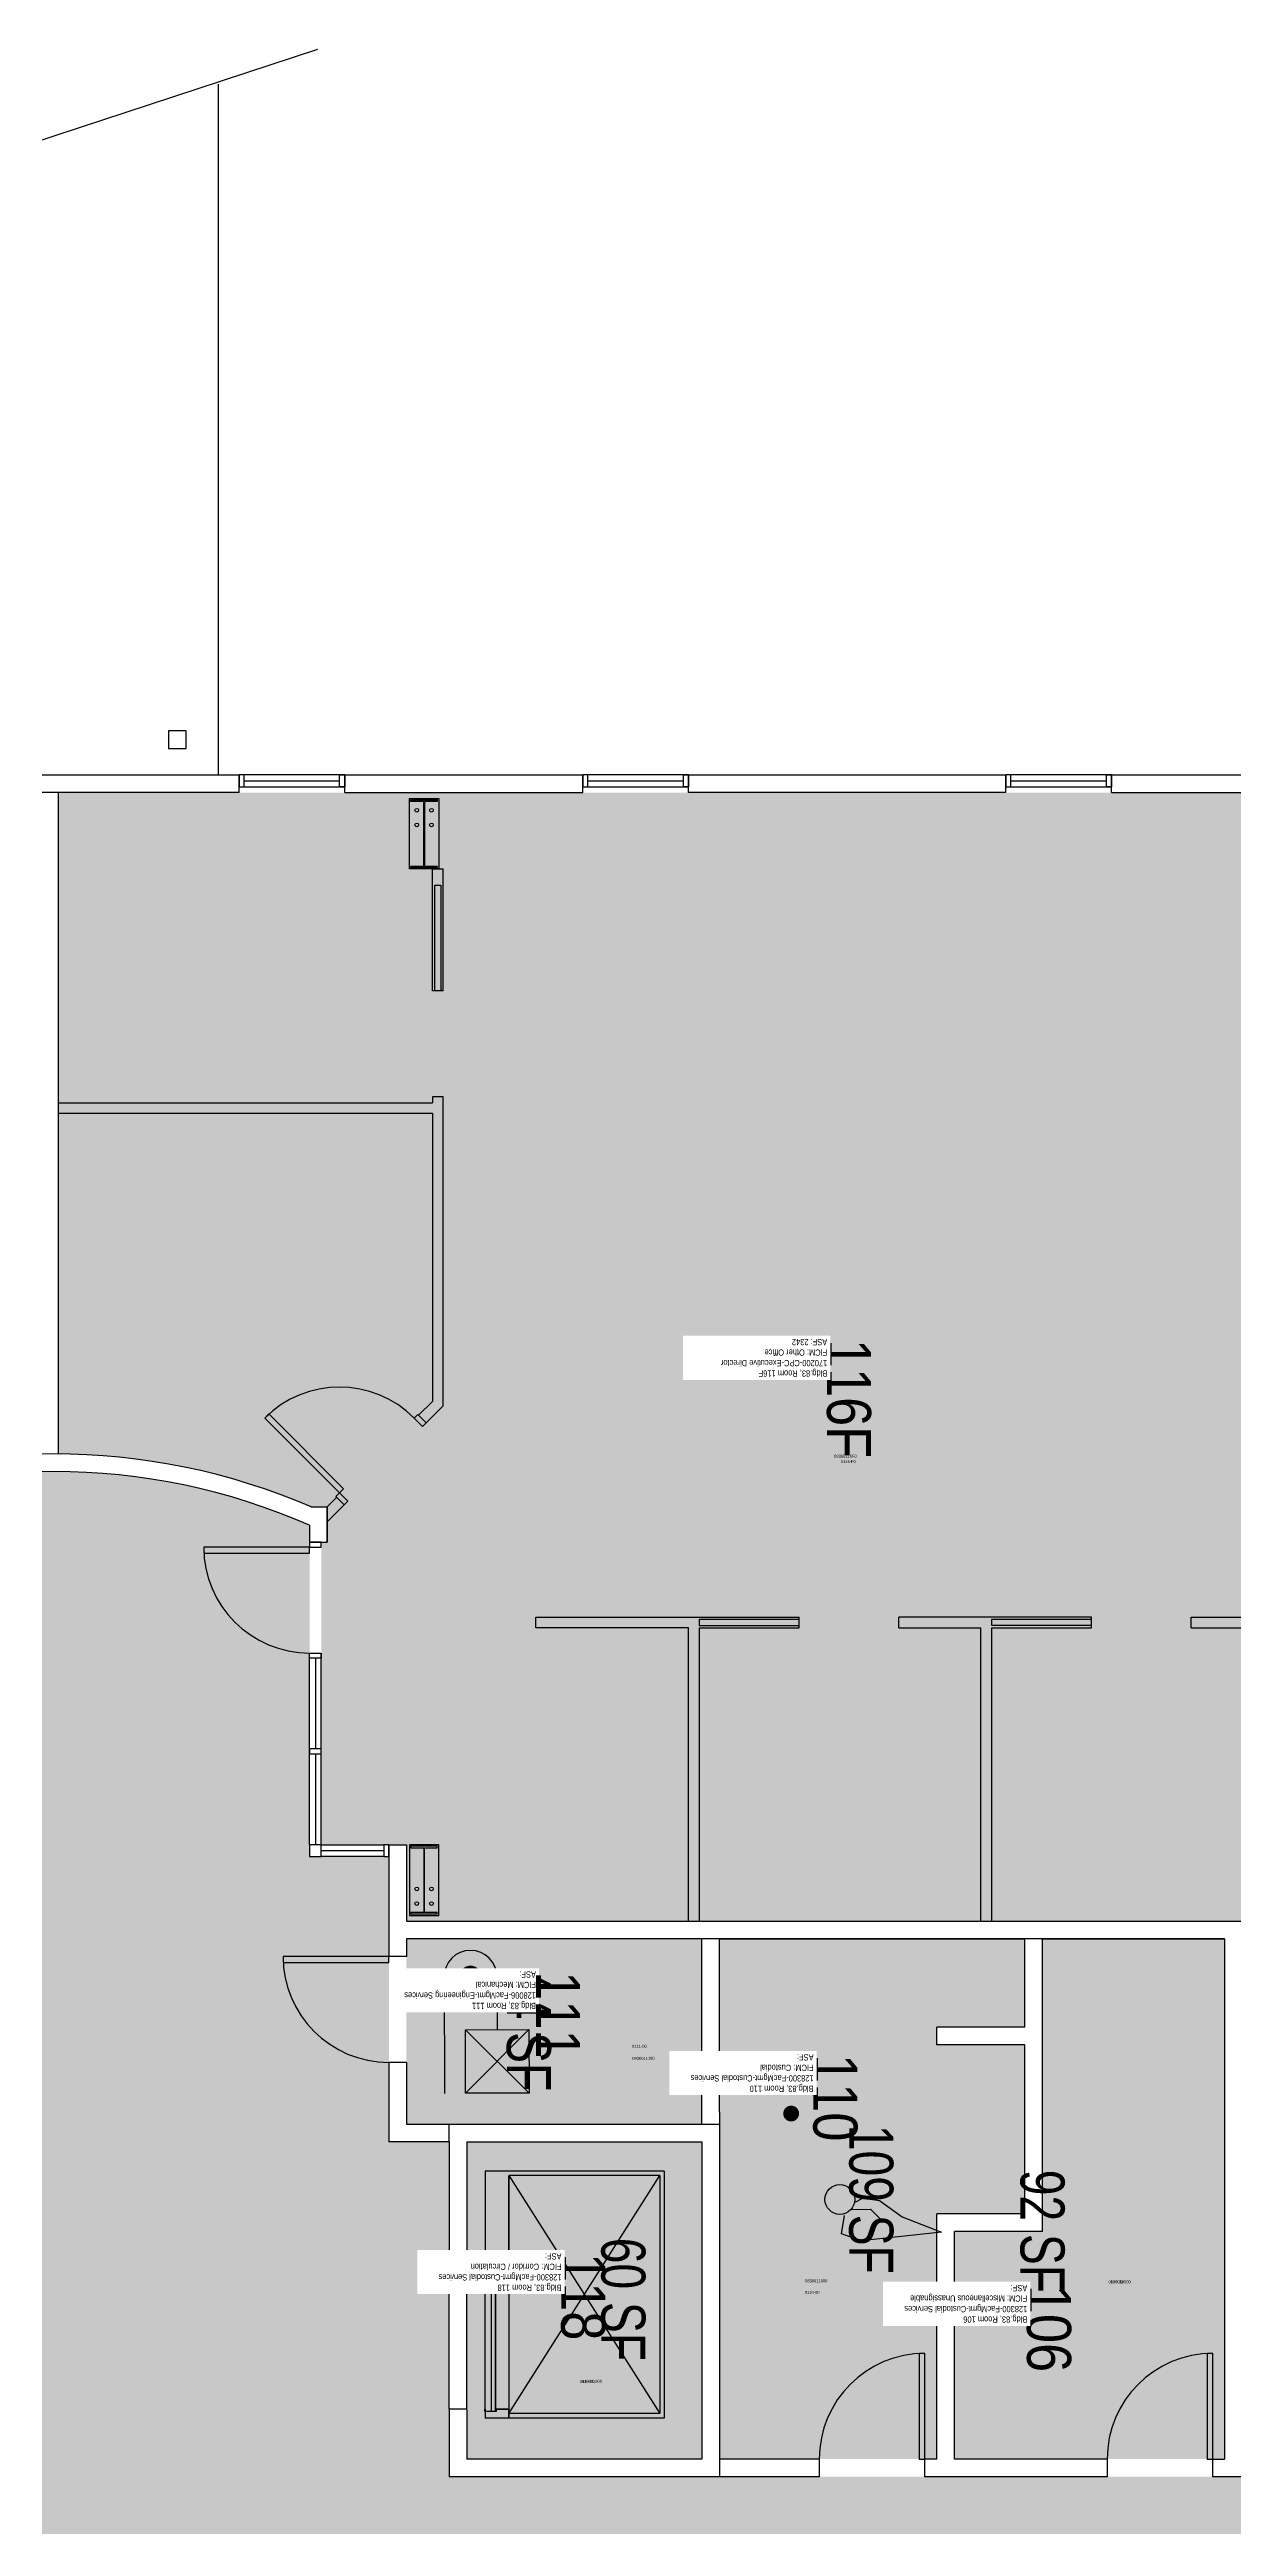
# Model space of a CAD drawing. Header units: inches. Extents: x 69173377 to 69175838, y 27696061 to 27697676.
# Drawn here: x 69174800 to 69175203, y 27696833 to 27697676 of the extents above; entities that cross this region are included whole.
import ezdxf
from ezdxf.enums import TextEntityAlignment as Align

# ---------------------------------------------------------------- set-up
doc = ezdxf.new("R2010")
doc.units = ezdxf.units.IN
doc.header["$LTSCALE"] = 0.5
doc.header["$MEASUREMENT"] = 0
doc.linetypes.add('DASHED2', pattern=[0.375, 0.25, -0.125])
for name, color, linetype in [('A-DOOR', 2, 'Continuous'), ('A-FLOR', 3, 'Continuous'), ('A-GLAZ', 1, 'Continuous'), ('A-IDEN-ICON', 4, 'Continuous'), ('A-IDEN-RNUM', 7, 'Continuous'), ('A-IDEN-SNUM', 4, 'Continuous'), ('A-IDEN-VNUM', 4, 'Continuous'), ('A-SITE', 3, 'Continuous'), ('A-WALL', 5, 'Continuous'), ('AREA-TEXT', 3, 'Continuous'), ('Rooms-Category-Color', 7, 'Continuous'), ('Rooms-College-Color', 7, 'Continuous'), ('Rooms-Department-Color', 7, 'Continuous'), ('Rooms-Division-Color', 7, 'Continuous'), ('Rooms-Information', 7, 'Continuous')]:
    doc.layers.add(name, color=color, linetype=linetype)
doc.styles.add('CP_AREA', font='arial.ttf', dxfattribs={"height": 15})
doc.styles.add('CP_ROOMSNUMBER', font='arial.ttf', dxfattribs={"height": 1})
doc.styles.add('CP_ROOMVNUMBER', font='arial.ttf', dxfattribs={"width": 0.85, "height": 0.075})

# ---------------------------------------------------------------- blocks, each defined once
blk = doc.blocks.new('CPELEV')
for p, q in [((-0.035, 0.03), (-0.035, -0.08)), ((0.015, 0.03), (0.015, -0.02)), ((0.045, -0.08), (-0.015, -0.02)), ((-0.015, -0.08), (0.045, -0.02)), ((-0.015, -0.02), (0.045, -0.02)), ((-0.015, -0.08), (-0.015, -0.02)), ((0.045, -0.02), (0.045, -0.08)), ((0.045, -0.08), (-0.015, -0.08))]:
    blk.add_line(p, q)
at = {"const_width": 0.0106}
blk.add_lwpolyline([(-0.0153, 0.03, 1), (-0.0047, 0.03, 1)], format="xyb", close=True, dxfattribs=at)
blk.add_arc((-0.01, 0.03), 0.025, 0, 180)
blk = doc.blocks.new('CPCUST')
for p, q in [((0.0171, -0.0639), (0.02, -0.0466)), ((0.0262, -0.0408), (0.0446, -0.0406)), ((0.0297, -0.0341), (0.0376, -0.0302)), ((0.0376, -0.0302), (0.0533, -0.0324)), ((0.0446, -0.0406), (0.0543, -0.0505)), ((0.0533, -0.0324), (0.0745, -0.0479)), ((0.0358, -0.0705), (0.0171, -0.0639)), ((0.1117, -0.0625), (0.0358, -0.0705)), ((0.0745, -0.0479), (0.1117, -0.0625))]:
    blk.add_line(p, q)
at = {"const_width": 0.015}
blk.add_lwpolyline([(-0.03, 0.05), (0.01, -0.0193)], dxfattribs=at)
at = {"const_width": 0.0075}
blk.add_lwpolyline([(-0.0332, 0.0481, 1), (-0.0268, 0.0519, 1)], format="xyb", close=True, dxfattribs=at)
blk.add_circle((0.0158, -0.0313), 0.0141)

msp = doc.modelspace()

# ---------------------------------------------------------------- hatches: boundary and pattern name
at = {"layer": 'Rooms-Category-Color', "true_color": 0xfa9ba3}
h = msp.add_hatch(color=241, dxfattribs=at)
edge = h.paths.add_edge_path()
edge.add_arc((69174801.78, 27696975.84), 222, 66.76855, 89.61286)
edge.add_line((69174803.28, 27697197.84), (69174803.28, 27697422.84))
edge.add_line((69174803.28, 27697422.84), (69175467.78, 27697422.84))
edge.add_line((69175467.78, 27697422.84), (69175467.78, 27697403.34))
edge.add_line((69175467.78, 27697403.34), (69175489.28, 27697403.34))
edge.add_line((69175489.28, 27697403.34), (69175489.28, 27697389.34))
edge.add_line((69175489.28, 27697389.34), (69175515.78, 27697389.34))
edge.add_line((69175515.78, 27697389.34), (69175515.78, 27697320.84))
edge.add_line((69175515.78, 27697320.84), (69175797.78, 27697320.84))
edge.add_line((69175797.78, 27697320.84), (69175797.78, 27697038.84))
edge.add_line((69175797.78, 27697038.84), (69174921.78, 27697038.84))
edge.add_line((69174921.78, 27697038.84), (69174921.78, 27697064.84))
edge.add_line((69174921.78, 27697064.84), (69174892.78, 27697064.84))
edge.add_line((69174892.78, 27697064.84), (69174892.78, 27697167.84))
edge.add_line((69174892.78, 27697167.84), (69174894.78, 27697167.84))
edge.add_line((69174894.78, 27697167.84), (69174894.78, 27697179.84))
edge.add_line((69174894.78, 27697179.84), (69174889.35, 27697179.84))
at = {"layer": 'Rooms-Category-Color', "true_color": 0xadadad}
h = msp.add_hatch(color=253, dxfattribs=at)
edge = h.paths.add_edge_path()
edge.add_line((69174852.78, 27696267.84), (69174849.78, 27696267.84))
edge.add_line((69174849.78, 27696267.84), (69174849.78, 27696266.47))
edge.add_line((69174849.78, 27696266.47), (69174717.78, 27696266.47))
edge.add_line((69174717.78, 27696266.47), (69174717.78, 27696267.84))
edge.add_line((69174717.78, 27696267.84), (69174714.78, 27696267.84))
edge.add_line((69174714.78, 27696267.84), (69174714.78, 27696397.84))
edge.add_line((69174714.78, 27696397.84), (69174678.78, 27696397.84))
edge.add_line((69174678.78, 27696397.84), (69174678.78, 27696538.84))
edge.add_line((69174678.78, 27696538.84), (69174651.78, 27696538.84))
edge.add_line((69174651.78, 27696538.84), (69174651.78, 27696564.84))
edge.add_line((69174651.78, 27696564.84), (69174633.78, 27696564.84))
edge.add_line((69174633.78, 27696564.84), (69174633.78, 27696706.84))
edge.add_line((69174633.78, 27696706.84), (69174645.78, 27696706.84))
edge.add_line((69174645.78, 27696706.84), (69174645.78, 27696742.84))
edge.add_line((69174645.78, 27696742.84), (69174633.78, 27696742.84))
edge.add_line((69174633.78, 27696742.84), (69174633.78, 27696842.84))
edge.add_line((69174633.78, 27696842.84), (69174645.78, 27696842.84))
edge.add_line((69174645.78, 27696842.84), (69174645.78, 27696878.84))
edge.add_line((69174645.78, 27696878.84), (69174633.78, 27696878.84))
edge.add_line((69174633.78, 27696878.84), (69174633.78, 27697032.84))
edge.add_line((69174633.78, 27697032.84), (69174651.78, 27697032.84))
edge.add_line((69174651.78, 27697032.84), (69174651.78, 27697060.84))
edge.add_line((69174651.78, 27697060.84), (69174714.78, 27697060.84))
edge.add_line((69174714.78, 27697060.84), (69174714.78, 27697173.55))
edge.add_arc((69174801.78, 27696975.84), 216, 66.24805, 113.75195, ccw=False)
edge.add_line((69174888.78, 27697173.55), (69174888.78, 27697060.84))
edge.add_line((69174888.78, 27697060.84), (69174915.78, 27697060.84))
edge.add_line((69174915.78, 27697060.84), (69174915.78, 27696963.84))
edge.add_line((69174915.78, 27696963.84), (69174936.28, 27696963.84))
edge.add_line((69174936.28, 27696963.84), (69174936.28, 27696849.84))
edge.add_line((69174936.28, 27696849.84), (69175375.78, 27696849.84))
edge.add_line((69175375.78, 27696849.84), (69175375.78, 27696886.84))
edge.add_line((69175375.78, 27696886.84), (69175509.78, 27696886.84))
edge.add_line((69175509.78, 27696886.84), (69175509.78, 27696746.84))
edge.add_line((69175509.78, 27696746.84), (69175375.78, 27696746.84))
edge.add_line((69175375.78, 27696746.84), (69175375.78, 27696783.84))
edge.add_line((69175375.78, 27696783.84), (69175200.78, 27696783.84))
edge.add_line((69175200.78, 27696783.84), (69175200.78, 27696763.84))
edge.add_line((69175200.78, 27696763.84), (69175144.78, 27696763.84))
edge.add_line((69175144.78, 27696763.84), (69175144.78, 27696783.84))
edge.add_line((69175144.78, 27696783.84), (69174915.78, 27696783.84))
edge.add_line((69174915.78, 27696783.84), (69174915.78, 27696538.84))
edge.add_line((69174915.78, 27696538.84), (69174888.78, 27696538.84))
edge.add_line((69174888.78, 27696538.84), (69174888.78, 27696397.84))
edge.add_line((69174888.78, 27696397.84), (69174852.78, 27696397.84))
edge.add_line((69174852.78, 27696397.84), (69174852.78, 27696267.84))
for points in [[(69175022.28, 27697032.84), (69174921.78, 27697032.84), (69174921.78, 27697026.84), (69174921.78, 27696990.84), (69174921.78, 27696969.84), (69175022.28, 27696969.84)], [(69175028.28, 27696855.84), (69175062.28, 27696855.84), (69175062.28, 27696855.84), (69175098.28, 27696855.84), (69175102.28, 27696855.84), (69175102.28, 27696939.34), (69175132.28, 27696939.34), (69175132.28, 27696996.84), (69175102.28, 27696996.84), (69175102.28, 27697002.84), (69175132.28, 27697002.84), (69175132.28, 27697032.84), (69175028.28, 27697032.84), (69175028.28, 27696973.84)], [(69175200.28, 27697032.84), (69175138.28, 27697032.84), (69175138.28, 27696933.34), (69175108.28, 27696933.34), (69175108.28, 27696855.84), (69175160.28, 27696855.84), (69175160.28, 27696855.84), (69175196.28, 27696855.84), (69175200.28, 27696855.84)], [(69175022.28, 27696963.84), (69174942.28, 27696963.84), (69174942.28, 27696915.03), (69174942.28, 27696872.65), (69174942.28, 27696855.84), (69175022.28, 27696855.84)]]:
    msp.add_hatch(color=253, dxfattribs=at).paths.add_polyline_path(points)
at = {"layer": 'Rooms-College-Color', "true_color": 0xadadad}
h = msp.add_hatch(color=253, dxfattribs=at)
edge = h.paths.add_edge_path()
edge.add_arc((69174801.78, 27696975.84), 222, 66.76855, 89.61286)
edge.add_line((69174803.28, 27697197.84), (69174803.28, 27697422.84))
edge.add_line((69174803.28, 27697422.84), (69175467.78, 27697422.84))
edge.add_line((69175467.78, 27697422.84), (69175467.78, 27697403.34))
edge.add_line((69175467.78, 27697403.34), (69175489.28, 27697403.34))
edge.add_line((69175489.28, 27697403.34), (69175489.28, 27697389.34))
edge.add_line((69175489.28, 27697389.34), (69175515.78, 27697389.34))
edge.add_line((69175515.78, 27697389.34), (69175515.78, 27697320.84))
edge.add_line((69175515.78, 27697320.84), (69175797.78, 27697320.84))
edge.add_line((69175797.78, 27697320.84), (69175797.78, 27697038.84))
edge.add_line((69175797.78, 27697038.84), (69174921.78, 27697038.84))
edge.add_line((69174921.78, 27697038.84), (69174921.78, 27697064.84))
edge.add_line((69174921.78, 27697064.84), (69174892.78, 27697064.84))
edge.add_line((69174892.78, 27697064.84), (69174892.78, 27697167.84))
edge.add_line((69174892.78, 27697167.84), (69174894.78, 27697167.84))
edge.add_line((69174894.78, 27697167.84), (69174894.78, 27697179.84))
edge.add_line((69174894.78, 27697179.84), (69174889.35, 27697179.84))
h = msp.add_hatch(color=253, dxfattribs=at)
edge = h.paths.add_edge_path()
edge.add_line((69174852.78, 27696267.84), (69174849.78, 27696267.84))
edge.add_line((69174849.78, 27696267.84), (69174849.78, 27696266.47))
edge.add_line((69174849.78, 27696266.47), (69174717.78, 27696266.47))
edge.add_line((69174717.78, 27696266.47), (69174717.78, 27696267.84))
edge.add_line((69174717.78, 27696267.84), (69174714.78, 27696267.84))
edge.add_line((69174714.78, 27696267.84), (69174714.78, 27696397.84))
edge.add_line((69174714.78, 27696397.84), (69174678.78, 27696397.84))
edge.add_line((69174678.78, 27696397.84), (69174678.78, 27696538.84))
edge.add_line((69174678.78, 27696538.84), (69174651.78, 27696538.84))
edge.add_line((69174651.78, 27696538.84), (69174651.78, 27696564.84))
edge.add_line((69174651.78, 27696564.84), (69174633.78, 27696564.84))
edge.add_line((69174633.78, 27696564.84), (69174633.78, 27696706.84))
edge.add_line((69174633.78, 27696706.84), (69174645.78, 27696706.84))
edge.add_line((69174645.78, 27696706.84), (69174645.78, 27696742.84))
edge.add_line((69174645.78, 27696742.84), (69174633.78, 27696742.84))
edge.add_line((69174633.78, 27696742.84), (69174633.78, 27696842.84))
edge.add_line((69174633.78, 27696842.84), (69174645.78, 27696842.84))
edge.add_line((69174645.78, 27696842.84), (69174645.78, 27696878.84))
edge.add_line((69174645.78, 27696878.84), (69174633.78, 27696878.84))
edge.add_line((69174633.78, 27696878.84), (69174633.78, 27697032.84))
edge.add_line((69174633.78, 27697032.84), (69174651.78, 27697032.84))
edge.add_line((69174651.78, 27697032.84), (69174651.78, 27697060.84))
edge.add_line((69174651.78, 27697060.84), (69174714.78, 27697060.84))
edge.add_line((69174714.78, 27697060.84), (69174714.78, 27697173.55))
edge.add_arc((69174801.78, 27696975.84), 216, 66.24805, 113.75195, ccw=False)
edge.add_line((69174888.78, 27697173.55), (69174888.78, 27697060.84))
edge.add_line((69174888.78, 27697060.84), (69174915.78, 27697060.84))
edge.add_line((69174915.78, 27697060.84), (69174915.78, 27696963.84))
edge.add_line((69174915.78, 27696963.84), (69174936.28, 27696963.84))
edge.add_line((69174936.28, 27696963.84), (69174936.28, 27696849.84))
edge.add_line((69174936.28, 27696849.84), (69175375.78, 27696849.84))
edge.add_line((69175375.78, 27696849.84), (69175375.78, 27696886.84))
edge.add_line((69175375.78, 27696886.84), (69175509.78, 27696886.84))
edge.add_line((69175509.78, 27696886.84), (69175509.78, 27696746.84))
edge.add_line((69175509.78, 27696746.84), (69175375.78, 27696746.84))
edge.add_line((69175375.78, 27696746.84), (69175375.78, 27696783.84))
edge.add_line((69175375.78, 27696783.84), (69175200.78, 27696783.84))
edge.add_line((69175200.78, 27696783.84), (69175200.78, 27696763.84))
edge.add_line((69175200.78, 27696763.84), (69175144.78, 27696763.84))
edge.add_line((69175144.78, 27696763.84), (69175144.78, 27696783.84))
edge.add_line((69175144.78, 27696783.84), (69174915.78, 27696783.84))
edge.add_line((69174915.78, 27696783.84), (69174915.78, 27696538.84))
edge.add_line((69174915.78, 27696538.84), (69174888.78, 27696538.84))
edge.add_line((69174888.78, 27696538.84), (69174888.78, 27696397.84))
edge.add_line((69174888.78, 27696397.84), (69174852.78, 27696397.84))
edge.add_line((69174852.78, 27696397.84), (69174852.78, 27696267.84))
for points in [[(69175022.28, 27697032.84), (69174921.78, 27697032.84), (69174921.78, 27697026.84), (69174921.78, 27696990.84), (69174921.78, 27696969.84), (69175022.28, 27696969.84)], [(69175028.28, 27696855.84), (69175062.28, 27696855.84), (69175062.28, 27696855.84), (69175098.28, 27696855.84), (69175102.28, 27696855.84), (69175102.28, 27696939.34), (69175132.28, 27696939.34), (69175132.28, 27696996.84), (69175102.28, 27696996.84), (69175102.28, 27697002.84), (69175132.28, 27697002.84), (69175132.28, 27697032.84), (69175028.28, 27697032.84), (69175028.28, 27696973.84)], [(69175200.28, 27697032.84), (69175138.28, 27697032.84), (69175138.28, 27696933.34), (69175108.28, 27696933.34), (69175108.28, 27696855.84), (69175160.28, 27696855.84), (69175160.28, 27696855.84), (69175196.28, 27696855.84), (69175200.28, 27696855.84)], [(69175022.28, 27696963.84), (69174942.28, 27696963.84), (69174942.28, 27696915.03), (69174942.28, 27696872.65), (69174942.28, 27696855.84), (69175022.28, 27696855.84)]]:
    msp.add_hatch(color=253, dxfattribs=at).paths.add_polyline_path(points)
at = {"layer": 'Rooms-Department-Color', "true_color": 0x80bc67}
h = msp.add_hatch(color=83, dxfattribs=at)
edge = h.paths.add_edge_path()
edge.add_arc((69174801.78, 27696975.84), 222, 66.76855, 89.61286)
edge.add_line((69174803.28, 27697197.84), (69174803.28, 27697422.84))
edge.add_line((69174803.28, 27697422.84), (69175467.78, 27697422.84))
edge.add_line((69175467.78, 27697422.84), (69175467.78, 27697403.34))
edge.add_line((69175467.78, 27697403.34), (69175489.28, 27697403.34))
edge.add_line((69175489.28, 27697403.34), (69175489.28, 27697389.34))
edge.add_line((69175489.28, 27697389.34), (69175515.78, 27697389.34))
edge.add_line((69175515.78, 27697389.34), (69175515.78, 27697320.84))
edge.add_line((69175515.78, 27697320.84), (69175797.78, 27697320.84))
edge.add_line((69175797.78, 27697320.84), (69175797.78, 27697038.84))
edge.add_line((69175797.78, 27697038.84), (69174921.78, 27697038.84))
edge.add_line((69174921.78, 27697038.84), (69174921.78, 27697064.84))
edge.add_line((69174921.78, 27697064.84), (69174892.78, 27697064.84))
edge.add_line((69174892.78, 27697064.84), (69174892.78, 27697167.84))
edge.add_line((69174892.78, 27697167.84), (69174894.78, 27697167.84))
edge.add_line((69174894.78, 27697167.84), (69174894.78, 27697179.84))
edge.add_line((69174894.78, 27697179.84), (69174889.35, 27697179.84))
at = {"layer": 'Rooms-Department-Color', "true_color": 0xacacac}
h = msp.add_hatch(color=253, dxfattribs=at)
edge = h.paths.add_edge_path()
edge.add_line((69174852.78, 27696267.84), (69174849.78, 27696267.84))
edge.add_line((69174849.78, 27696267.84), (69174849.78, 27696266.47))
edge.add_line((69174849.78, 27696266.47), (69174717.78, 27696266.47))
edge.add_line((69174717.78, 27696266.47), (69174717.78, 27696267.84))
edge.add_line((69174717.78, 27696267.84), (69174714.78, 27696267.84))
edge.add_line((69174714.78, 27696267.84), (69174714.78, 27696397.84))
edge.add_line((69174714.78, 27696397.84), (69174678.78, 27696397.84))
edge.add_line((69174678.78, 27696397.84), (69174678.78, 27696538.84))
edge.add_line((69174678.78, 27696538.84), (69174651.78, 27696538.84))
edge.add_line((69174651.78, 27696538.84), (69174651.78, 27696564.84))
edge.add_line((69174651.78, 27696564.84), (69174633.78, 27696564.84))
edge.add_line((69174633.78, 27696564.84), (69174633.78, 27696706.84))
edge.add_line((69174633.78, 27696706.84), (69174645.78, 27696706.84))
edge.add_line((69174645.78, 27696706.84), (69174645.78, 27696742.84))
edge.add_line((69174645.78, 27696742.84), (69174633.78, 27696742.84))
edge.add_line((69174633.78, 27696742.84), (69174633.78, 27696842.84))
edge.add_line((69174633.78, 27696842.84), (69174645.78, 27696842.84))
edge.add_line((69174645.78, 27696842.84), (69174645.78, 27696878.84))
edge.add_line((69174645.78, 27696878.84), (69174633.78, 27696878.84))
edge.add_line((69174633.78, 27696878.84), (69174633.78, 27697032.84))
edge.add_line((69174633.78, 27697032.84), (69174651.78, 27697032.84))
edge.add_line((69174651.78, 27697032.84), (69174651.78, 27697060.84))
edge.add_line((69174651.78, 27697060.84), (69174714.78, 27697060.84))
edge.add_line((69174714.78, 27697060.84), (69174714.78, 27697173.55))
edge.add_arc((69174801.78, 27696975.84), 216, 66.24805, 113.75195, ccw=False)
edge.add_line((69174888.78, 27697173.55), (69174888.78, 27697060.84))
edge.add_line((69174888.78, 27697060.84), (69174915.78, 27697060.84))
edge.add_line((69174915.78, 27697060.84), (69174915.78, 27696963.84))
edge.add_line((69174915.78, 27696963.84), (69174936.28, 27696963.84))
edge.add_line((69174936.28, 27696963.84), (69174936.28, 27696849.84))
edge.add_line((69174936.28, 27696849.84), (69175375.78, 27696849.84))
edge.add_line((69175375.78, 27696849.84), (69175375.78, 27696886.84))
edge.add_line((69175375.78, 27696886.84), (69175509.78, 27696886.84))
edge.add_line((69175509.78, 27696886.84), (69175509.78, 27696746.84))
edge.add_line((69175509.78, 27696746.84), (69175375.78, 27696746.84))
edge.add_line((69175375.78, 27696746.84), (69175375.78, 27696783.84))
edge.add_line((69175375.78, 27696783.84), (69175200.78, 27696783.84))
edge.add_line((69175200.78, 27696783.84), (69175200.78, 27696763.84))
edge.add_line((69175200.78, 27696763.84), (69175144.78, 27696763.84))
edge.add_line((69175144.78, 27696763.84), (69175144.78, 27696783.84))
edge.add_line((69175144.78, 27696783.84), (69174915.78, 27696783.84))
edge.add_line((69174915.78, 27696783.84), (69174915.78, 27696538.84))
edge.add_line((69174915.78, 27696538.84), (69174888.78, 27696538.84))
edge.add_line((69174888.78, 27696538.84), (69174888.78, 27696397.84))
edge.add_line((69174888.78, 27696397.84), (69174852.78, 27696397.84))
edge.add_line((69174852.78, 27696397.84), (69174852.78, 27696267.84))
for points in [[(69175022.28, 27697032.84), (69174921.78, 27697032.84), (69174921.78, 27697026.84), (69174921.78, 27696990.84), (69174921.78, 27696969.84), (69175022.28, 27696969.84)], [(69175028.28, 27696855.84), (69175062.28, 27696855.84), (69175062.28, 27696855.84), (69175098.28, 27696855.84), (69175102.28, 27696855.84), (69175102.28, 27696939.34), (69175132.28, 27696939.34), (69175132.28, 27696996.84), (69175102.28, 27696996.84), (69175102.28, 27697002.84), (69175132.28, 27697002.84), (69175132.28, 27697032.84), (69175028.28, 27697032.84), (69175028.28, 27696973.84)], [(69175200.28, 27697032.84), (69175138.28, 27697032.84), (69175138.28, 27696933.34), (69175108.28, 27696933.34), (69175108.28, 27696855.84), (69175160.28, 27696855.84), (69175160.28, 27696855.84), (69175196.28, 27696855.84), (69175200.28, 27696855.84)], [(69175022.28, 27696963.84), (69174942.28, 27696963.84), (69174942.28, 27696915.03), (69174942.28, 27696872.65), (69174942.28, 27696855.84), (69175022.28, 27696855.84)]]:
    msp.add_hatch(color=253, dxfattribs=at).paths.add_polyline_path(points)
at = {"layer": 'Rooms-Division-Color', "true_color": 0x80bc67}
h = msp.add_hatch(color=83, dxfattribs=at)
edge = h.paths.add_edge_path()
edge.add_arc((69174801.78, 27696975.84), 222, 66.76855, 89.61286)
edge.add_line((69174803.28, 27697197.84), (69174803.28, 27697422.84))
edge.add_line((69174803.28, 27697422.84), (69175467.78, 27697422.84))
edge.add_line((69175467.78, 27697422.84), (69175467.78, 27697403.34))
edge.add_line((69175467.78, 27697403.34), (69175489.28, 27697403.34))
edge.add_line((69175489.28, 27697403.34), (69175489.28, 27697389.34))
edge.add_line((69175489.28, 27697389.34), (69175515.78, 27697389.34))
edge.add_line((69175515.78, 27697389.34), (69175515.78, 27697320.84))
edge.add_line((69175515.78, 27697320.84), (69175797.78, 27697320.84))
edge.add_line((69175797.78, 27697320.84), (69175797.78, 27697038.84))
edge.add_line((69175797.78, 27697038.84), (69174921.78, 27697038.84))
edge.add_line((69174921.78, 27697038.84), (69174921.78, 27697064.84))
edge.add_line((69174921.78, 27697064.84), (69174892.78, 27697064.84))
edge.add_line((69174892.78, 27697064.84), (69174892.78, 27697167.84))
edge.add_line((69174892.78, 27697167.84), (69174894.78, 27697167.84))
edge.add_line((69174894.78, 27697167.84), (69174894.78, 27697179.84))
edge.add_line((69174894.78, 27697179.84), (69174889.35, 27697179.84))
at = {"layer": 'Rooms-Division-Color', "true_color": 0xadadad}
h = msp.add_hatch(color=253, dxfattribs=at)
edge = h.paths.add_edge_path()
edge.add_line((69174852.78, 27696267.84), (69174849.78, 27696267.84))
edge.add_line((69174849.78, 27696267.84), (69174849.78, 27696266.47))
edge.add_line((69174849.78, 27696266.47), (69174717.78, 27696266.47))
edge.add_line((69174717.78, 27696266.47), (69174717.78, 27696267.84))
edge.add_line((69174717.78, 27696267.84), (69174714.78, 27696267.84))
edge.add_line((69174714.78, 27696267.84), (69174714.78, 27696397.84))
edge.add_line((69174714.78, 27696397.84), (69174678.78, 27696397.84))
edge.add_line((69174678.78, 27696397.84), (69174678.78, 27696538.84))
edge.add_line((69174678.78, 27696538.84), (69174651.78, 27696538.84))
edge.add_line((69174651.78, 27696538.84), (69174651.78, 27696564.84))
edge.add_line((69174651.78, 27696564.84), (69174633.78, 27696564.84))
edge.add_line((69174633.78, 27696564.84), (69174633.78, 27696706.84))
edge.add_line((69174633.78, 27696706.84), (69174645.78, 27696706.84))
edge.add_line((69174645.78, 27696706.84), (69174645.78, 27696742.84))
edge.add_line((69174645.78, 27696742.84), (69174633.78, 27696742.84))
edge.add_line((69174633.78, 27696742.84), (69174633.78, 27696842.84))
edge.add_line((69174633.78, 27696842.84), (69174645.78, 27696842.84))
edge.add_line((69174645.78, 27696842.84), (69174645.78, 27696878.84))
edge.add_line((69174645.78, 27696878.84), (69174633.78, 27696878.84))
edge.add_line((69174633.78, 27696878.84), (69174633.78, 27697032.84))
edge.add_line((69174633.78, 27697032.84), (69174651.78, 27697032.84))
edge.add_line((69174651.78, 27697032.84), (69174651.78, 27697060.84))
edge.add_line((69174651.78, 27697060.84), (69174714.78, 27697060.84))
edge.add_line((69174714.78, 27697060.84), (69174714.78, 27697173.55))
edge.add_arc((69174801.78, 27696975.84), 216, 66.24805, 113.75195, ccw=False)
edge.add_line((69174888.78, 27697173.55), (69174888.78, 27697060.84))
edge.add_line((69174888.78, 27697060.84), (69174915.78, 27697060.84))
edge.add_line((69174915.78, 27697060.84), (69174915.78, 27696963.84))
edge.add_line((69174915.78, 27696963.84), (69174936.28, 27696963.84))
edge.add_line((69174936.28, 27696963.84), (69174936.28, 27696849.84))
edge.add_line((69174936.28, 27696849.84), (69175375.78, 27696849.84))
edge.add_line((69175375.78, 27696849.84), (69175375.78, 27696886.84))
edge.add_line((69175375.78, 27696886.84), (69175509.78, 27696886.84))
edge.add_line((69175509.78, 27696886.84), (69175509.78, 27696746.84))
edge.add_line((69175509.78, 27696746.84), (69175375.78, 27696746.84))
edge.add_line((69175375.78, 27696746.84), (69175375.78, 27696783.84))
edge.add_line((69175375.78, 27696783.84), (69175200.78, 27696783.84))
edge.add_line((69175200.78, 27696783.84), (69175200.78, 27696763.84))
edge.add_line((69175200.78, 27696763.84), (69175144.78, 27696763.84))
edge.add_line((69175144.78, 27696763.84), (69175144.78, 27696783.84))
edge.add_line((69175144.78, 27696783.84), (69174915.78, 27696783.84))
edge.add_line((69174915.78, 27696783.84), (69174915.78, 27696538.84))
edge.add_line((69174915.78, 27696538.84), (69174888.78, 27696538.84))
edge.add_line((69174888.78, 27696538.84), (69174888.78, 27696397.84))
edge.add_line((69174888.78, 27696397.84), (69174852.78, 27696397.84))
edge.add_line((69174852.78, 27696397.84), (69174852.78, 27696267.84))
for points in [[(69175022.28, 27697032.84), (69174921.78, 27697032.84), (69174921.78, 27697026.84), (69174921.78, 27696990.84), (69174921.78, 27696969.84), (69175022.28, 27696969.84)], [(69175028.28, 27696855.84), (69175062.28, 27696855.84), (69175062.28, 27696855.84), (69175098.28, 27696855.84), (69175102.28, 27696855.84), (69175102.28, 27696939.34), (69175132.28, 27696939.34), (69175132.28, 27696996.84), (69175102.28, 27696996.84), (69175102.28, 27697002.84), (69175132.28, 27697002.84), (69175132.28, 27697032.84), (69175028.28, 27697032.84), (69175028.28, 27696973.84)], [(69175200.28, 27697032.84), (69175138.28, 27697032.84), (69175138.28, 27696933.34), (69175108.28, 27696933.34), (69175108.28, 27696855.84), (69175160.28, 27696855.84), (69175160.28, 27696855.84), (69175196.28, 27696855.84), (69175200.28, 27696855.84)], [(69175022.28, 27696963.84), (69174942.28, 27696963.84), (69174942.28, 27696915.03), (69174942.28, 27696872.65), (69174942.28, 27696855.84), (69175022.28, 27696855.84)]]:
    msp.add_hatch(color=253, dxfattribs=at).paths.add_polyline_path(points)

# ---------------------------------------------------------------- linework, layer by layer
at = {"layer": 'A-DOOR'}
for p, q in [((69174936.28, 27696872.84), (69174936.28, 27696914.84)), ((69174936.28, 27696914.84), (69174942.28, 27696914.84)), ((69174942.28, 27696872.84), (69174942.28, 27696914.84)), ((69174942.28, 27696872.84), (69174936.28, 27696872.84))]:
    msp.add_line(p, q, dxfattribs=at)
for points in [[(69174931.47, 27697355.33), (69174931.47, 27697391.33), (69174933.47, 27697391.33), (69174933.47, 27697355.33)], [(69174898.98, 27697184.57), (69174873.52, 27697210.02), (69174874.93, 27697211.44), (69174900.39, 27697185.98)], [(69174888.78, 27697166.09), (69174852.78, 27697166.09), (69174852.78, 27697164.09), (69174888.78, 27697164.09)], [(69175021.41, 27697139.45), (69175055.41, 27697139.45), (69175055.41, 27697141.45), (69175021.41, 27697141.45)], [(69175120.91, 27697139.54), (69175154.91, 27697139.54), (69175154.91, 27697141.54), (69175120.91, 27697141.54)], [(69174915.78, 27697026.84), (69174879.78, 27697026.84), (69174879.78, 27697024.84), (69174915.78, 27697024.84)], [(69175098.28, 27696855.84), (69175098.28, 27696891.84), (69175096.28, 27696891.84), (69175096.28, 27696855.84)], [(69175196.28, 27696855.84), (69175196.28, 27696891.84), (69175194.28, 27696891.84), (69175194.28, 27696855.84)]]:
    msp.add_lwpolyline(points, close=True, dxfattribs=at)
for centre, start, end in [((69174898.98, 27697184.57), 45, 135), ((69174888.78, 27697166.09), 180, 270), ((69174915.78, 27697026.84), 180, 270), ((69175098.28, 27696855.84), 90, 180), ((69175196.28, 27696855.84), 90, 180)]:
    msp.add_arc(centre, 36, start, end, dxfattribs=at)
at = {"layer": 'A-FLOR'}
for p, q in [((69175009.53, 27696953.84), (69174948.53, 27696953.84)), ((69174956.66, 27696914.84), (69174956.66, 27696952.34)), ((69174956.66, 27696952.34), (69175008.03, 27696871.34)), ((69174956.66, 27696871.34), (69175008.03, 27696952.34)), ((69175008.03, 27696952.34), (69174956.72, 27696952.34)), ((69175008.03, 27696952.34), (69175008.03, 27696871.34)), ((69175009.53, 27696952.84), (69175009.53, 27696871.47)), ((69174948.53, 27696872.84), (69174948.53, 27696914.84)), ((69174952.22, 27696872.78), (69174952.22, 27696914.78)), ((69174952.28, 27696914.84), (69174952.28, 27696916.34)), ((69174953.03, 27696916.4), (69174953.03, 27696916.34)), ((69174956.72, 27696872.78), (69174956.72, 27696914.78)), ((69174948.53, 27696872.84), (69174948.53, 27696869.84)), ((69175008.03, 27696871.34), (69174956.66, 27696871.34))]:
    msp.add_line(p, q, dxfattribs=at)
for points in [[(69174922.78, 27697420.84), (69174932.78, 27697420.84), (69174932.78, 27697396.84), (69174922.78, 27697396.84)], [(69174927.66, 27697397.84), (69174927.66, 27697419.84), (69174923.28, 27697419.84), (69174923.28, 27697420.34), (69174932.28, 27697420.34), (69174932.28, 27697419.84), (69174927.91, 27697419.84), (69174927.91, 27697397.84), (69174932.28, 27697397.84), (69174932.28, 27697397.34), (69174923.28, 27697397.34), (69174923.28, 27697397.84)], [(69174922.78, 27697040.84), (69174932.78, 27697040.84), (69174932.78, 27697064.84), (69174922.78, 27697064.84)], [(69174927.66, 27697063.84), (69174927.66, 27697041.84), (69174923.28, 27697041.84), (69174923.28, 27697041.34), (69174932.28, 27697041.34), (69174932.28, 27697041.84), (69174927.91, 27697041.84), (69174927.91, 27697063.84), (69174932.28, 27697063.84), (69174932.28, 27697064.34), (69174923.28, 27697064.34), (69174923.28, 27697063.84)], [(69174950.78, 27696915.59), (69174952.03, 27696915.59), (69174952.03, 27696872.09), (69174950.78, 27696872.09)]]:
    msp.add_lwpolyline(points, close=True, dxfattribs=at)
for points in [[(69175009.53, 27696953.84), (69175009.53, 27696869.84), (69174948.53, 27696869.84)], [(69174948.53, 27696953.84), (69174948.53, 27696914.84)], [(69174953.03, 27696916.4), (69174952.22, 27696916.4), (69174952.22, 27696914.78), (69174956.72, 27696914.78), (69174956.72, 27696952.34)], [(69174953.03, 27696916.34), (69174952.28, 27696916.34), (69174952.28, 27696914.84), (69174956.66, 27696914.84), (69174956.66, 27696952.34)], [(69174956.59, 27696869.84), (69174956.59, 27696872.78), (69174952.34, 27696872.78), (69174952.34, 27696872.03), (69174948.47, 27696872.03), (69174948.47, 27696872.84)], [(69174956.66, 27696869.84), (69174956.66, 27696872.84), (69174952.28, 27696872.84), (69174952.28, 27696872.09), (69174948.53, 27696872.09), (69174948.53, 27696872.84)], [(69174956.66, 27696872.84), (69174956.66, 27696869.84)]]:
    msp.add_lwpolyline(points, dxfattribs=at)
for centre in [(69174925.28, 27697416.84), (69174930.28, 27697416.84), (69174925.28, 27697411.84), (69174930.28, 27697411.84), (69174925.28, 27697049.84), (69174930.28, 27697049.84), (69174925.28, 27697044.84), (69174930.28, 27697044.84)]:
    msp.add_circle(centre, 0.625, dxfattribs=at)
at = {"layer": 'A-GLAZ'}
for p, q in [((69174900.78, 27697428.84), (69174864.78, 27697428.84)), ((69174866.53, 27697426.84), (69174899.03, 27697426.84)), ((69175017.78, 27697428.84), (69174981.78, 27697428.84)), ((69174983.53, 27697426.84), (69175016.03, 27697426.84)), ((69175161.78, 27697428.84), (69175125.78, 27697428.84)), ((69175127.53, 27697426.84), (69175160.03, 27697426.84)), ((69174864.78, 27697424.84), (69174900.78, 27697424.84)), ((69174981.78, 27697424.84), (69175017.78, 27697424.84)), ((69175125.78, 27697424.84), (69175161.78, 27697424.84)), ((69174888.78, 27697064.84), (69174888.78, 27697130.09)), ((69174890.78, 27697128.34), (69174890.78, 27697097.5)), ((69174892.78, 27697064.84), (69174892.78, 27697130.09)), ((69174890.78, 27697095.75), (69174890.78, 27697064.84)), ((69174892.78, 27697064.84), (69174914.03, 27697064.84)), ((69174914.03, 27697062.84), (69174892.78, 27697062.84)), ((69174914.03, 27697060.84), (69174892.78, 27697060.84))]:
    msp.add_line(p, q, dxfattribs=at)
at = {"layer": 'A-SITE', "linetype": 'DASHED2'}
msp.add_line((69174857.79, 27697428.84), (69174857.79, 27697663.91), dxfattribs=at)
at = {"layer": 'A-SITE'}
msp.add_lwpolyline([(69174891.5, 27697675.63), (69174777.42, 27697638.19)], dxfattribs=at)
msp.add_lwpolyline([(69174846.79, 27697443.84), (69174840.79, 27697443.84), (69174840.79, 27697437.84), (69174846.79, 27697437.84)], close=True, dxfattribs=at)
at = {"layer": 'A-WALL'}
for p, q in [((69174702.78, 27697428.84), (69174864.78, 27697428.84)), ((69174864.78, 27697422.84), (69174864.78, 27697428.84)), ((69174900.78, 27697428.84), (69174981.78, 27697428.84)), ((69174900.78, 27697422.84), (69174900.78, 27697428.84)), ((69174981.78, 27697422.84), (69174981.78, 27697428.84)), ((69175017.78, 27697428.84), (69175125.78, 27697428.84)), ((69175017.78, 27697422.84), (69175017.78, 27697428.84)), ((69175125.78, 27697422.84), (69175125.78, 27697428.84)), ((69175161.78, 27697428.84), (69175269.78, 27697428.84)), ((69175161.78, 27697422.84), (69175161.78, 27697428.84)), ((69174864.78, 27697422.84), (69174702.78, 27697422.84)), ((69174803.28, 27697422.84), (69174803.28, 27697197.84)), ((69174900.78, 27697422.84), (69174981.78, 27697422.84)), ((69175125.78, 27697422.84), (69175017.78, 27697422.84)), ((69175161.78, 27697422.84), (69175269.78, 27697422.84)), ((69174930.66, 27697396.84), (69174934.28, 27697396.84)), ((69174930.66, 27697355.33), (69174930.66, 27697396.84)), ((69174934.28, 27697355.33), (69174934.28, 27697396.92)), ((69174934.28, 27697355.33), (69174930.66, 27697355.33)), ((69174803.28, 27697317.33), (69174930.66, 27697317.33)), ((69174934.28, 27697319.33), (69174930.66, 27697319.33)), ((69174930.66, 27697319.33), (69174930.66, 27697317.33)), ((69174934.28, 27697214.22), (69174934.28, 27697319.33)), ((69174803.28, 27697313.71), (69174930.66, 27697313.71)), ((69174930.66, 27697313.71), (69174930.66, 27697215.72)), ((69174925.93, 27697210.99), (69174930.66, 27697215.72)), ((69174927.26, 27697207.19), (69174934.28, 27697214.22)), ((69174894.78, 27697179.84), (69174898, 27697183.06)), ((69174894.78, 27697174.72), (69174901.8, 27697181.74)), ((69174888.78, 27697173.55), (69174888.78, 27697167.84)), ((69174888.78, 27697173.55), (69174888.78, 27697167.84)), ((69174889.35, 27697179.84), (69174894.78, 27697179.84)), ((69174894.78, 27697179.84), (69174894.78, 27697167.84)), ((69174894.78, 27697167.84), (69174894.78, 27697179.84)), ((69174888.78, 27697167.84), (69174894.78, 27697167.84)), ((69174965.78, 27697138.64), (69174965.78, 27697142.26)), ((69174965.78, 27697142.26), (69175055.41, 27697142.26)), ((69175055.41, 27697138.64), (69175055.41, 27697142.26)), ((69175089.41, 27697138.64), (69175089.41, 27697142.26)), ((69175154.91, 27697142.26), (69175089.41, 27697142.26)), ((69175154.91, 27697138.64), (69175154.91, 27697142.26)), ((69175188.91, 27697138.64), (69175188.91, 27697142.26)), ((69175188.91, 27697142.26), (69175220.41, 27697142.26)), ((69175017.78, 27697138.64), (69174965.78, 27697138.64)), ((69175017.78, 27697038.64), (69175017.78, 27697138.64)), ((69175021.41, 27697138.64), (69175021.41, 27697038.84)), ((69175021.41, 27697138.64), (69175055.41, 27697138.64)), ((69175089.41, 27697138.64), (69175117.28, 27697138.64)), ((69175117.28, 27697039.08), (69175117.28, 27697138.64)), ((69175120.91, 27697138.64), (69175154.91, 27697138.64)), ((69175120.91, 27697138.64), (69175120.91, 27697038.84)), ((69175188.91, 27697138.64), (69175216.78, 27697138.64)), ((69174915.78, 27697064.84), (69174915.78, 27697026.84)), ((69174915.78, 27697064.84), (69174921.78, 27697064.84)), ((69174921.78, 27697064.84), (69174921.78, 27697038.84)), ((69174921.78, 27697038.84), (69175206.28, 27697038.84)), ((69175022.28, 27697032.84), (69174921.78, 27697032.84)), ((69174921.78, 27697032.84), (69174921.78, 27697026.84)), ((69175200.28, 27697032.84), (69174921.78, 27697032.84)), ((69175022.28, 27696969.84), (69175022.28, 27697032.84)), ((69175028.28, 27696973.84), (69175028.28, 27697032.84)), ((69175028.28, 27697032.84), (69175132.28, 27697032.84)), ((69175132.28, 27697002.84), (69175132.28, 27697032.84)), ((69175138.28, 27697032.84), (69175200.28, 27697032.84)), ((69175138.28, 27696933.34), (69175138.28, 27697032.84)), ((69175200.28, 27697032.84), (69175200.28, 27696855.84)), ((69175200.28, 27697032.84), (69175200.28, 27696962.84)), ((69174921.78, 27697026.84), (69174915.78, 27697026.84)), ((69174921.78, 27697026.84), (69174915.78, 27697026.84)), ((69175102.28, 27696996.84), (69175102.28, 27697002.84)), ((69175132.28, 27697002.84), (69175102.28, 27697002.84)), ((69175132.28, 27696996.84), (69175102.28, 27696996.84)), ((69175132.28, 27696939.34), (69175132.28, 27696996.84)), ((69174921.78, 27696990.84), (69174915.78, 27696990.84)), ((69174915.78, 27696990.84), (69174915.78, 27696963.84)), ((69174921.78, 27696990.84), (69174915.78, 27696990.84)), ((69174921.78, 27696990.84), (69174921.78, 27696969.84)), ((69175028.28, 27696973.84), (69175028.28, 27696855.84)), ((69174936.28, 27696963.84), (69174915.78, 27696963.84)), ((69174921.78, 27696969.84), (69175022.28, 27696969.84)), ((69174936.28, 27696963.84), (69174936.28, 27696969.84)), ((69174936.28, 27696963.84), (69174936.28, 27696915.03)), ((69174942.28, 27696963.84), (69175022.28, 27696963.84)), ((69174942.28, 27696963.84), (69174942.28, 27696915.03)), ((69175022.28, 27696969.84), (69175028.28, 27696969.84)), ((69175022.28, 27696963.84), (69175022.28, 27696855.84)), ((69175028.28, 27696961.84), (69175028.28, 27696855.84)), ((69175132.28, 27696939.34), (69175102.28, 27696939.34)), ((69175102.28, 27696855.84), (69175102.28, 27696939.34)), ((69175138.28, 27696933.34), (69175108.28, 27696933.34)), ((69175108.28, 27696855.84), (69175108.28, 27696933.34)), ((69174936.28, 27696872.65), (69174936.28, 27696849.84)), ((69174942.28, 27696872.65), (69174942.28, 27696855.84)), ((69174942.28, 27696872.65), (69174942.28, 27696855.84)), ((69175022.28, 27696855.84), (69174942.28, 27696855.84)), ((69175062.28, 27696855.84), (69175028.28, 27696855.84)), ((69175028.28, 27696855.84), (69175028.28, 27696849.84)), ((69175062.28, 27696855.84), (69175062.28, 27696849.84)), ((69175098.28, 27696849.84), (69175098.28, 27696855.84)), ((69175102.28, 27696855.84), (69175098.28, 27696855.84)), ((69175160.28, 27696855.84), (69175108.28, 27696855.84)), ((69175160.28, 27696855.84), (69175160.28, 27696849.84)), ((69175160.28, 27696855.84), (69175160.28, 27696849.84)), ((69175196.28, 27696849.84), (69175196.28, 27696855.84)), ((69175196.28, 27696855.84), (69175200.28, 27696855.84)), ((69175196.28, 27696849.84), (69175196.28, 27696855.84)), ((69175028.28, 27696849.84), (69174936.28, 27696849.84)), ((69175062.28, 27696849.84), (69175028.28, 27696849.84)), ((69175160.28, 27696849.84), (69175098.28, 27696849.84)), ((69175375.78, 27696849.84), (69175196.28, 27696849.84))]:
    msp.add_line(p, q, dxfattribs=at)
for points in [[(69174864.78, 27697424.84), (69174866.53, 27697424.84), (69174866.53, 27697428.84), (69174864.78, 27697428.84)], [(69174900.78, 27697424.84), (69174899.03, 27697424.84), (69174899.03, 27697428.84), (69174900.78, 27697428.84)], [(69174981.78, 27697424.84), (69174983.53, 27697424.84), (69174983.53, 27697428.84), (69174981.78, 27697428.84)], [(69175017.78, 27697424.84), (69175016.03, 27697424.84), (69175016.03, 27697428.84), (69175017.78, 27697428.84)], [(69175125.78, 27697424.84), (69175127.53, 27697424.84), (69175127.53, 27697428.84), (69175125.78, 27697428.84)], [(69175161.78, 27697424.84), (69175160.03, 27697424.84), (69175160.03, 27697428.84), (69175161.78, 27697428.84)], [(69174928.5, 27697208.43), (69174927.26, 27697207.19), (69174924.43, 27697210.02), (69174925.67, 27697211.26)], [(69174900.57, 27697180.5), (69174901.8, 27697181.74), (69174898.98, 27697184.57), (69174897.74, 27697183.33)], [(69174892.78, 27697166.09), (69174892.78, 27697167.84), (69174888.78, 27697167.84), (69174888.78, 27697166.09)], [(69174892.78, 27697130.09), (69174892.78, 27697128.34), (69174888.78, 27697128.34), (69174888.78, 27697130.09)], [(69174892.78, 27697095.75), (69174892.78, 27697097.5), (69174888.78, 27697097.5), (69174888.78, 27697095.75)], [(69174892.78, 27697060.84), (69174892.78, 27697064.84), (69174888.78, 27697064.84), (69174888.78, 27697060.84)], [(69174914.03, 27697060.84), (69174915.78, 27697060.84), (69174915.78, 27697064.84), (69174914.03, 27697064.84)]]:
    msp.add_lwpolyline(points, close=True, dxfattribs=at)
for radius, start, end in [(222, 66.76856, 113.23144), (216, 66.24805, 113.75195)]:
    msp.add_arc((69174801.78, 27696975.84), radius, start, end, dxfattribs=at)

# ---------------------------------------------------------------- block references
at = {"layer": 'A-IDEN-ICON', "xscale": 360.0000000025632, "yscale": 360.0000000025632, "zscale": 360.0000000025632, "rotation": 0.1959893751911952}
for name, p in [('CPELEV', (69174947.22, 27697009.13)), ('CPCUST', (69175063.58, 27696955.45))]:
    msp.add_blockref(name, p, dxfattribs=at)

# ---------------------------------------------------------------- texts
at = {"layer": 'A-IDEN-RNUM', "style": 'CP_ROOMSNUMBER', "width": 0.85}
for s, p in [('0116-F0', (69175069.67, 27697194.7)), ('0111-00', (69174998.58, 27696995.8)), ('0110-00', (69175057.39, 27696912.08)), ('0106-00', (69175160.75, 27696915.65)), ('0118-00', (69174980.76, 27696881.81))]:
    msp.add_text(s, height=1, rotation=0.19599, dxfattribs=at).set_placement(p)
at = {"layer": 'A-IDEN-SNUM', "style": 'CP_ROOMSNUMBER', "width": 0.85}
for s, p in [('08300116F0', (69175067.35, 27697196.57)), ('0830011100', (69174998.66, 27696991.7)), ('0830011000', (69175057.48, 27696916.01)), ('0830010600', (69175160.75, 27696915.65)), ('0830011800', (69174980.76, 27696881.81))]:
    msp.add_text(s, height=1, rotation=0.19599, dxfattribs=at).set_placement(p)
at = {"layer": 'A-IDEN-VNUM', "style": 'CP_ROOMVNUMBER', "width": 0.85}
for s, p in [('116F', (69175072.41, 27697216.69)), ('111', (69174973.4, 27697006.98)), ('110', (69175067.77, 27696978.79)), ('118', (69174981.97, 27696911.09)), ('106', (69175140.51, 27696900.29))]:
    msp.add_text(s, height=15, rotation=270, dxfattribs=at).set_placement(p, align=Align.MIDDLE)
at = {"layer": 'AREA-TEXT', "style": 'CP_AREA', "width": 0.75}
for s, p in [('44 SF', (69174963.45, 27697001.98)), ('109 SF', (69175079.99, 27696944.24)), ('92 SF', (69175138.28, 27696933.34)), ('60 SF', (69174995.6, 27696910.2))]:
    msp.add_text(s, height=15, rotation=270, dxfattribs=at).set_placement(p, align=Align.MIDDLE_CENTER)

# ---------------------------------------------------------------- next in the draw order: texts
at = {"layer": 'Rooms-Information', "char_height": 2.1429, "width": 48, "attachment_point": 7, "rotation": 179.99999, "style": 'CP_ROOMVNUMBER', "bg_fill": 3, "box_fill_scale": 1.5, "bg_fill_color": 256, "bg_fill_true_color": 13158600, "bg_fill_transparency": 0}
for s, insert in [('Bldg.83, Room 116F^M^J170200-CPC-Executive Director^M^JFICM: Other Office^M^JASF: 2342', (69175065.01, 27697236.99)), ('Bldg.83, Room 111^M^J128006-FacMgmt-Engineering Services^M^JFICM: Mechanical^M^JASF: ', (69174965.87, 27697021.84)), ('Bldg.83, Room 110^M^J128300-FacMgmt-Custodial Services^M^JFICM: Custodial^M^JASF: ', (69175060.37, 27696993.65)), ('Bldg.83, Room 118^M^J128300-FacMgmt-Custodial Services^M^JFICM: Corridor / Circulation^M^JASF: ', (69174974.56, 27696925.95)), ('Bldg.83, Room 106^M^J128300-FacMgmt-Custodial Services^M^JFICM: Miscellaneous Unassignable^M^JASF: ', (69175133.1, 27696915.15))]:
    msp.add_mtext(s, dxfattribs=dict(at, insert=insert))

doc.saveas('drawing.dxf')
